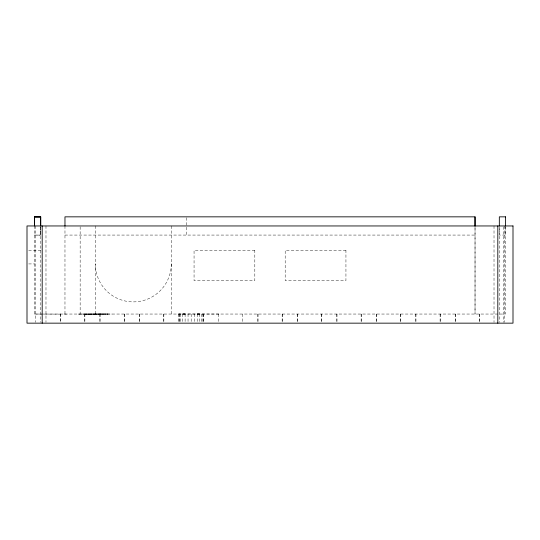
<?xml version="1.0" encoding="UTF-8"?>
<svg xmlns="http://www.w3.org/2000/svg" width="540" height="540" viewBox="0 0 540 540"><rect width="100%" height="100%" fill="white"/><g stroke="black" fill="none" stroke-linecap="round" stroke-linejoin="round"><path stroke-width="0.41" stroke-dasharray="2.7 2.03" d="M475.031 226.787L475.031 314.044L475.031 225.956M179.287 314.044L178.875 313.976L218.774 314.044M178.882 314.01L179.287 313.976M60.824 314.044L60.413 314.071L60.413 322.333M182.432 314.044L184.95 313.976M197.1 314.044L199.618 313.976M84.713 314.111L101.527 314.044M105.975 314.044L84.301 314.111L108.905 314.044L78.638 314.044M78.638 314.111L112.05 314.044M64.969 235.069L475.031 235.069M28.688 250.256L41.168 250.256M28.688 263.925L34.594 263.925M34.594 225.956L34.594 314.044L505.406 314.044L505.406 225.956M34.594 314.044L60.413 314.111M197.1 313.976L199.618 314.044M182.432 313.976L184.95 314.044M63.97 314.044L66.488 314.111M186.469 217.748L186.469 235.143M505.568 225.956L505.568 235.069L499.331 235.069L499.331 226.787M504.644 225.956L504.644 322.319M503.624 226.793L503.624 322.319M499.797 226.793L499.797 322.319M494.012 225.956L494.012 322.319M479.75 314.044L479.75 322.333M479.588 314.044L479.588 322.333M455.45 314.044L455.45 322.333M455.288 314.044L455.288 322.333M440.262 314.044L440.262 322.333M440.1 314.044L440.1 322.333M415.962 314.044L415.962 322.333M415.8 314.044L415.8 322.333M400.775 314.044L400.775 322.333M400.613 314.044L400.613 322.333M376.475 314.044L376.475 322.333M376.312 314.044L376.312 322.333M361.287 314.044L361.287 322.333M361.125 314.044L361.125 322.333M336.987 314.044L336.987 322.333M336.825 314.044L336.825 322.333M321.8 314.044L321.8 322.333M321.638 314.044L321.638 322.333M297.5 314.044L297.5 322.333M297.338 314.044L297.338 322.333M282.312 314.044L282.312 322.333M282.15 314.044L282.15 322.333M258.012 314.044L258.012 322.333M257.85 314.044L257.85 322.333M242.696 314.044L242.663 322.333M218.363 314.044L218.363 322.333M203.337 314.044L203.337 322.333M203.175 313.976L203.175 322.333M202.925 314.044L202.925 322.333M201.71 314.044L201.71 322.333M199.78 314.044L199.78 322.333M197.262 314.044L197.262 322.333M194.333 314.044L194.333 322.333M191.187 314.044L191.187 322.333M188.042 314.044L188.042 322.333M185.112 314.044L185.112 322.333M182.601 314.044L182.601 322.333M180.664 314.044L180.664 322.333M179.456 314.044L179.456 322.333M179.037 314.044L179.037 322.333M178.875 313.976L178.875 322.333M171.281 226.031L171.281 314.044M163.85 314.044L163.85 322.333M163.688 314.044L163.688 322.333M139.55 314.044L139.55 322.333M139.388 314.044L139.388 322.333M124.362 314.044L124.362 322.333M124.2 314.044L124.2 322.333M100.062 314.044L100.062 322.333M99.9 314.044L99.9 322.333M95.344 225.956L95.344 314.044M84.874 314.044L84.874 322.333M84.713 314.044L84.713 322.333M80.156 226.8L80.156 314.044M64.969 225.956L64.969 314.044M60.575 314.044L60.575 322.333M45.981 225.956L45.981 322.319M40.203 226.793L40.203 322.319M35.35 225.956L35.357 322.319M171.281 263.925A37.969 37.969 0 0 1 133.312 301.894A37.969 37.969 0 0 1 95.344 263.925M40.682 226.787L40.669 235.103L34.594 235.069L40.669 235.103L40.669 226.787M254.813 250.256L194.062 250.256L194.062 280.631L254.813 280.631L254.813 250.256M345.938 250.256L285.188 250.256L285.188 280.631L345.938 280.631L345.938 250.256"/><path stroke-width="0.81" d="M34.607 216.844L34.594 225.956L34.594 216.844L40.703 216.844L40.689 225.983L40.669 216.844L34.594 216.844L40.703 216.871M499.331 225.963L499.331 216.844L505.568 216.844M475.031 216.844L475.031 225.956L475.031 216.844L64.969 216.844L64.969 225.956M505.406 216.844L505.406 225.956M497.813 225.956L497.813 323.156M42.188 225.956L42.188 323.156M513 225.956L27 225.956L27 323.156L513 323.156L513 225.956"/></g></svg>
